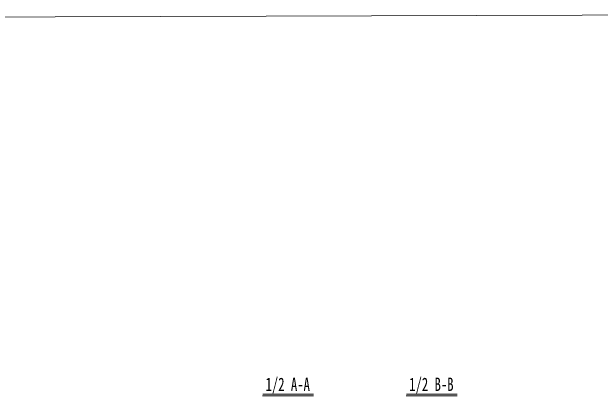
# Model space of a CAD drawing. Header units: millimetres. Extents: x 3400 to 11153, y 4569 to 11779.
# Drawn here: x 4631 to 5863, y 7800 to 8618 of the extents above; entities that cross this region are included whole.
import ezdxf
from ezdxf.enums import TextEntityAlignment as Align

# ---------------------------------------------------------------- set-up
doc = ezdxf.new("R2010")
doc.units = ezdxf.units.MM
doc.layers.get('0').update_dxf_attribs({"lineweight": 15})
doc.layers.add('标注线及字体', color=2, linetype='Continuous', lineweight=15)
doc.styles.add('111', font='仿宋_GB2312.ttf', dxfattribs={"width": 0.7})

msp = doc.modelspace()

# ---------------------------------------------------------------- linework, layer by layer
at = {"color": 4}
for p, q in [((5155.32, 7815.88), (5261.91, 7815.88)), ((5455.32, 7815.88), (5561.91, 7815.88))]:
    msp.add_line(p, q, dxfattribs=at)
msp.add_lwpolyline([(3400.32, 8603.15), (8024.4, 8618.03), (8024.4, 6183.2), (3400.32, 6168.32)], close=True)
at = {"color": 6, "const_width": 2}
for points in [[(5155.32, 7819.21), (5261.91, 7819.21)], [(5455.32, 7819.21), (5561.91, 7819.21)]]:
    msp.add_lwpolyline(points, dxfattribs=at)

# ---------------------------------------------------------------- texts
at = {"layer": '标注线及字体', "color": 0, "style": '111', "width": 0.7}
for s, p in [('1/2 A-A', (5207.78, 7837.46)), ('1/2 B-B', (5507.78, 7837.46))]:
    msp.add_text(s, height=27.778, dxfattribs=at).set_placement(p, align=Align.MIDDLE)

doc.saveas('drawing.dxf')
